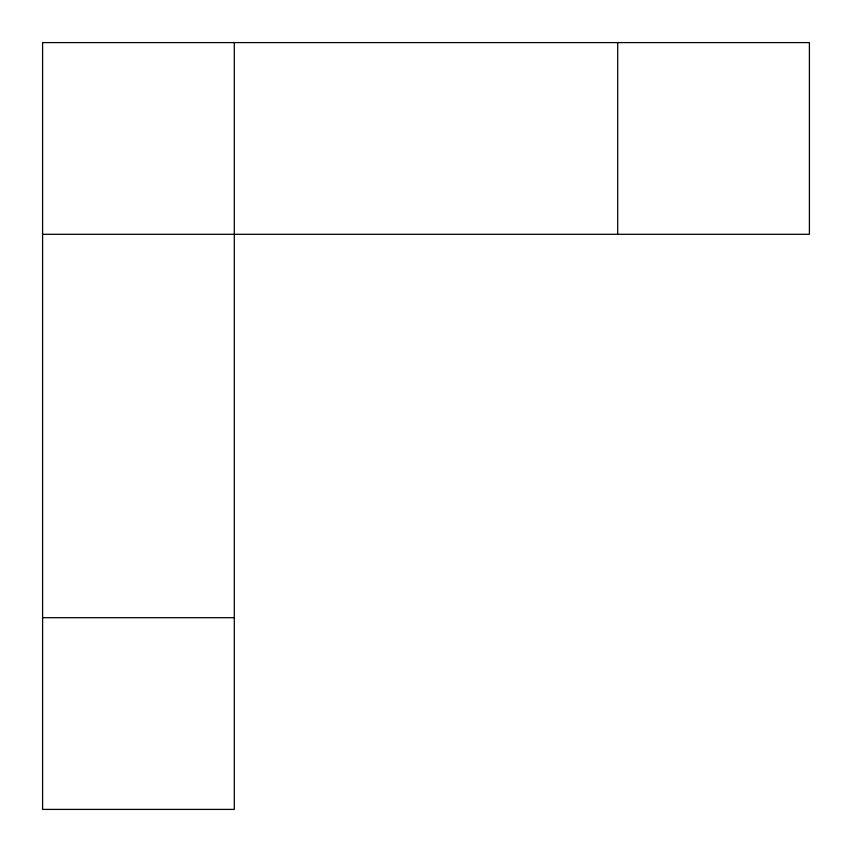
<?xml version="1.0" encoding="UTF-8"?>
<svg xmlns="http://www.w3.org/2000/svg" width="852" height="852" viewBox="0 0 852 852"><rect width="100%" height="100%" fill="white"/><g stroke="black" fill="none" stroke-linecap="round" stroke-linejoin="round"><path stroke-width="1.28" d="M42.6 234.3L809.4 234.3L809.4 42.6L42.6 42.6L42.6 809.4L234.3 809.4L234.3 42.6M42.6 617.7L234.3 617.7M617.7 42.6L617.7 234.3"/></g></svg>
